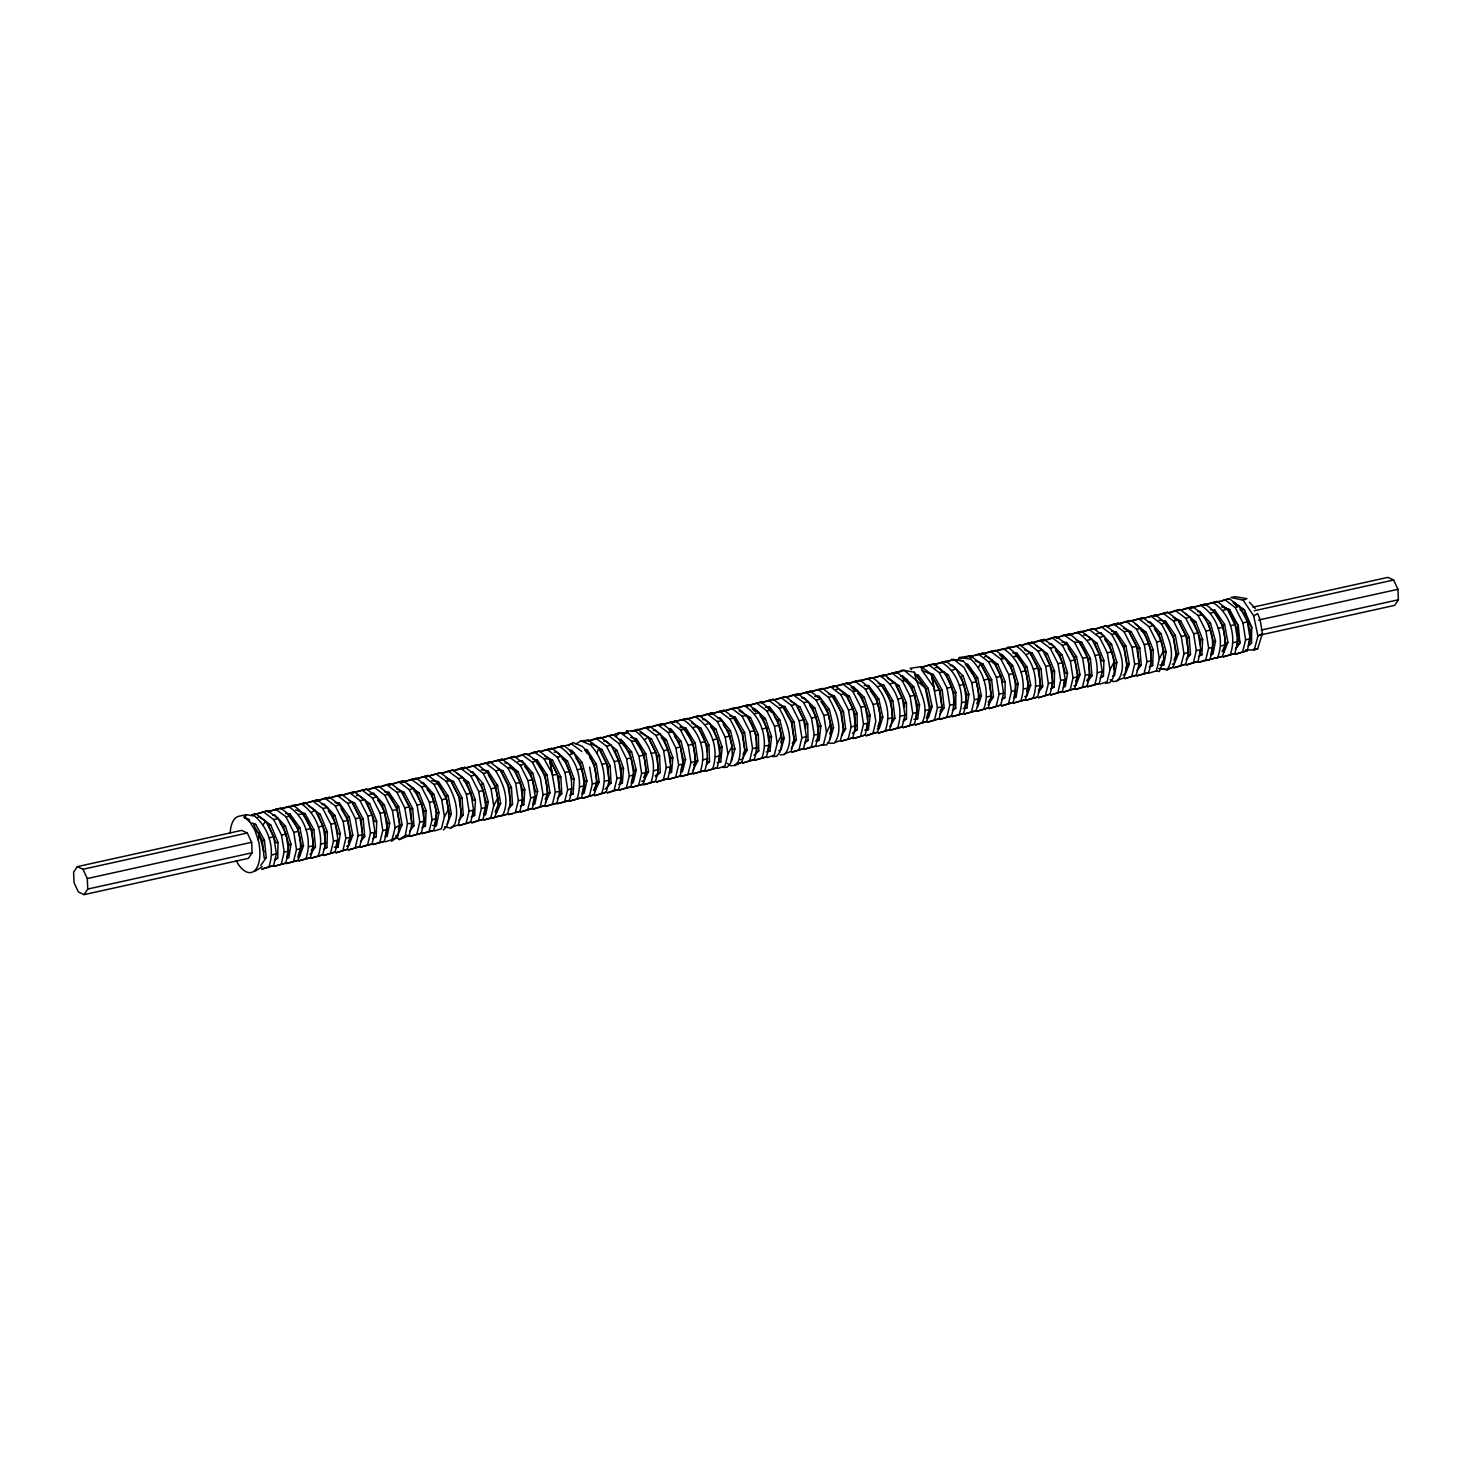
<?xml version="1.0" encoding="UTF-8"?>
<svg xmlns="http://www.w3.org/2000/svg" width="1472" height="1472" viewBox="0 0 1472 1472"><rect width="100%" height="100%" fill="white"/><g stroke="black" fill="none" stroke-linecap="round" stroke-linejoin="round"><path stroke-width="1.5" d="M948.391 674.93L946.33 675.39L953.764 692.723L953.69 708.731L955.733 708.271L955.825 692.263L948.391 674.93L937.075 667.294L935.014 667.754M1239.81 609.15L1244.502 613.769L1251.715 627.311L1248.293 645.969L1251.494 643.154L1251.715 627.311L1244.429 609.96L1233.168 602.03L1236.664 606.059M1001.659 699.715L1004.971 697.581L1005.192 681.702L997.85 664.295L986.553 656.42L984.492 656.88M274.399 860.255L277.73 858.176L278.006 842.352L270.719 824.909L259.422 816.942L257.379 817.383M1047.328 653.642L1045.267 654.102L1052.498 671.563L1052.167 687.332L1054.21 686.89L1054.559 671.122L1047.328 653.642L1036.049 645.564M320.197 814.255L318.136 814.715L325.312 832.232L324.907 847.927L326.968 847.486L327.354 831.772L320.197 814.255L308.918 806.067M1100.062 678.077L1103.448 676.182L1103.908 660.542L1096.787 642.988L1085.526 634.69L1083.484 635.15M374.293 832.784L374.146 837.237L376.188 836.777L376.722 821.192L369.656 803.62L358.414 795.211L356.353 795.653M1141.002 630.366L1144.204 632.813L1151.214 650.422L1150.626 665.933L1152.686 665.473L1153.275 649.962L1146.265 632.353L1135.022 623.834M413.853 790.961L417.073 793.426L424.028 811.072L423.366 826.528L425.426 826.068L426.089 810.612L419.115 792.966L407.891 784.337M1200.066 650.826L1199.864 655.224L1201.906 654.782L1202.624 639.382L1195.724 621.718L1184.518 612.978M1200.361 644.239L1200.582 639.842L1193.682 622.159L1190.462 619.675M472.825 811.44L472.604 815.819L474.646 815.359L475.438 800.032L468.593 782.331L457.387 773.499M509.606 766.986L515.991 772.156L522.744 789.912L521.824 805.092L523.885 804.65L524.786 789.47L518.052 771.696L506.883 762.643L504.822 763.103M571.357 790.078L571.062 794.383L573.105 793.923L574.135 778.89L567.511 761.061L556.361 751.787L554.318 752.247M616.989 750.444L614.928 750.886L621.442 768.752L620.282 783.656L622.343 783.214L623.502 768.31L616.989 750.444L605.857 740.95L603.796 741.41M670.054 766.618L669.502 772.947L671.563 772.487L672.833 757.73L666.448 739.809L655.353 730.112L653.292 730.572M670.422 762.386L670.79 758.172L664.387 740.269L661.222 737.49M710.682 726.8L713.846 729.634L720.139 747.592L718.722 762.22L720.783 761.76L722.182 747.132L715.907 729.174L704.849 719.274L702.788 719.734M768.605 745.274L767.942 751.493L770.003 751.033L771.53 736.552L765.366 718.557L754.326 708.455L752.284 708.897L755.43 711.786M769.046 741.152L769.47 737.012L763.306 719.017L760.159 716.128M809.618 705.438L812.765 708.382L818.818 726.432L817.162 740.747L819.223 740.287L820.879 725.972L814.807 707.94L803.822 697.618L801.78 698.078M236.256 860.752A28.796 13.874 77.6 0 0 254.693 870.596A28.796 13.874 77.6 0 0 258.299 840.199L259.09 833.483L254.693 829.803L249.614 821.634L243.855 816.923L249.32 819.591L249.614 821.634M867.137 723.948L866.382 730.02L868.425 729.56L870.21 715.392L864.266 697.323L853.318 686.798L851.276 687.258L854.404 690.258M867.652 719.9L868.149 715.852L862.224 697.765L857.532 693.257M902.318 677.966L911.665 687.148L917.498 705.254L915.602 719.274L917.645 718.814L919.54 704.812L913.726 686.706L902.814 675.979L900.754 676.439M963.185 676.09L961.124 676.531L966.828 694.674L964.804 708.529L966.865 708.069L968.889 694.214L963.185 676.09L952.31 665.178L950.25 665.62M1007.474 662.75L1010.583 665.914L1016.158 684.075L1014.024 697.783L1016.066 697.323L1018.219 683.634L1012.626 665.473L1001.806 654.359L999.746 654.819L1002.837 657.984M280.342 823.363L283.434 826.565L288.954 844.726L286.746 858.342L288.806 857.882L291.014 844.284L285.476 826.105L274.675 814.899L272.633 815.359M1063.612 684.774L1064.366 680.266M1049.242 644.018L1051.302 643.558L1062.085 654.856L1067.55 673.035L1065.286 686.578L1063.226 687.019M337.125 840.862L335.966 847.596L338.026 847.136L340.345 833.686L334.935 815.488L324.171 804.098L322.11 804.558M391.552 841.285L397.569 837.034L399.63 825.185L396.962 809.6L389.142 794.126L378.764 786.379L366.859 789.654M395.674 836.961L399.372 839.555L405.389 835.305L407.45 823.474L404.763 807.87L396.943 792.396L386.584 784.65L379.077 787.005M1113.623 669.594L1114.819 662.897L1109.465 644.699L1104.865 639.768M1098.738 633.218L1100.798 632.758L1111.526 644.239L1116.88 662.455L1114.488 675.814L1112.446 676.274M377.734 800.382L382.334 805.331L387.614 823.547L385.167 836.832L387.228 836.372L389.675 823.087L384.376 804.89L373.667 793.298L371.606 793.758M1162.475 661.112L1161.647 665.51L1163.708 665.05L1166.192 651.857L1160.966 633.641L1150.276 621.957L1148.234 622.417M427.193 789.691L431.774 794.733L436.945 812.949L434.387 826.068L436.43 825.608L438.987 812.507L433.817 794.273L423.163 782.497L421.102 782.957M1210.426 623.042L1208.365 623.484L1213.462 641.718L1210.849 654.746L1212.91 654.286L1215.522 641.258L1210.426 623.042L1199.772 611.174L1197.73 611.616M483.276 783.674L481.215 784.134L486.257 802.369L483.589 815.304L485.631 814.844L488.318 801.909L483.276 783.674L472.659 771.714L470.598 772.174M534.189 798.155L532.79 804.54L534.833 804.08L537.63 791.31L532.717 773.076L522.155 760.932L517.905 761.613M576.159 758.301L580.097 762.919L584.899 781.172L581.992 793.758L584.053 793.298L586.96 780.712L582.158 762.478L571.651 750.15L569.59 750.591L572.222 753.682M1050.106 694.14L1038.57 697.691L1050.106 694.14L1052.903 682.162L1050.217 665.418L1042.452 649.998L1032.074 642.215L1020.17 645.435M1057.908 692.429L1060.705 680.432L1058.037 663.688L1050.254 648.287L1039.876 640.486L1030.492 643.374L1044.292 639.474L1054.651 647.11L1062.545 662.694L1065.231 679.567L1062.361 691.509L1050.769 694.913L1062.361 691.509M273.571 865.554L261.979 869.05L273.571 865.554L276.386 853.576L273.7 836.795L265.898 821.358L255.521 813.593L251.767 814.752M281.373 863.825L284.188 851.865L281.502 835.084L273.718 819.628L263.341 811.863L253.957 814.789L267.757 810.851L278.098 818.45L286.028 834.072L288.696 851.386L285.66 863.162L274.234 866.29L285.66 863.162M1000.794 705.033L989.258 708.566L1000.794 705.033L1003.591 693.11L1000.923 676.292L993.122 660.854L982.891 653.126L969.054 656.806L973.25 656.144M1008.596 703.322L1011.411 691.38L1008.725 674.581L1000.942 659.143L990.711 651.397L981.051 654.414L995.403 650.458C1012.515 660.523 1019.526 684.112 1013.012 702.475L1001.659 705.879L1013.012 702.475M1185.678 664.24L1174.104 667.754L1185.678 664.24L1188.493 652.262L1185.806 635.499L1178.023 620.062L1167.646 612.278L1153.846 616.087L1167.646 612.278M1175.447 610.567L1179.882 609.537L1190.204 617.173L1198.134 632.776L1200.802 649.649L1197.95 661.609L1186.34 664.994L1193.479 662.51L1196.294 650.532L1193.608 633.77L1185.825 618.332L1175.447 610.567L1167.94 612.886M399.372 839.555L409.142 835.636L411.958 823.676L409.29 806.877L401.47 791.402L391.092 783.656L386.584 784.65M416.944 833.906L419.778 821.946L417.091 805.147L409.271 789.673L398.894 781.926L389.51 784.889L403.328 780.914L413.65 788.514L421.618 804.154L424.286 821.431L421.25 833.244L409.823 836.372L421.25 833.244M532.386 808.441L520.757 811.9L532.386 808.441L535.219 796.481L532.533 779.663L524.713 764.189L514.335 756.442L500.554 760.288L504.951 759.423M522.155 754.731L526.203 753.627L536.25 760.49C545.615 773.297 550.454 790.427 544.714 805.718L533.085 809.177L540.206 806.711L543.021 794.77L540.353 777.952L532.514 762.459L522.155 754.731L514.63 757.105M534.005 751.898L544.051 758.761L549.498 758.926L557.189 774.235L559.857 791.476L556.821 803.307L545.413 806.454L552.515 804.006L555.349 792.046L549.498 758.926L539.267 751.088L526.626 754.639M727.297 763.287L730.48 765.716L734.951 765.532L741.925 762.202L744.758 750.242L742.072 733.424L734.27 717.968L724.058 710.258L709.854 714.288L724.058 710.258M749.726 760.472L752.56 748.53L749.892 731.694L742.09 716.257L731.86 708.529L722.182 711.565L736.607 707.59C753.682 717.692 760.674 741.262 754.161 759.607L742.79 762.993L754.161 759.607M865.186 734.97L853.668 738.484L865.186 734.97L868.02 723.046L865.334 706.229L857.532 690.773L847.32 683.045L833.428 686.762L847.32 683.045M855.122 681.315L859.85 680.377C876.723 690.515 884.378 713.828 877.514 732.265L866.07 735.798L873.006 733.258L875.822 721.317L873.154 704.499L865.352 689.062L855.122 681.315L847.394 683.744M885.316 730.554C892.179 712.098 884.543 688.804 867.652 678.666L858.121 681.278L872.16 677.654C889.254 687.737 896.264 711.326 889.75 729.689L878.379 733.074L889.75 729.689M335.138 852.012L323.619 855.453L335.138 852.012L338.008 840.034L335.322 823.198L327.391 807.576L317.106 799.977L303.306 803.859L317.106 799.977M342.958 850.301L345.81 838.304L343.142 821.468L335.193 805.846L324.926 798.247L315.56 801.21L329.636 797.309L339.885 805.055L347.65 820.474L350.336 837.366L347.502 849.252L336.021 852.766L347.502 849.252M355.304 847.541L358.138 835.636L355.47 818.745L347.686 803.344L337.438 795.579L327.814 798.56L341.946 794.586L352.213 802.35L359.978 817.751L362.664 834.771L359.738 846.658L348.294 850.006L359.738 846.658M470.746 822.075L459.209 825.534L470.746 822.075L473.598 810.097L470.911 793.279L462.981 777.658L452.714 770.058L440.772 773.334M460.515 768.329L465.207 767.372L475.474 775.155L483.239 790.556L485.907 807.576L483 819.462L471.61 822.848L478.547 820.346L481.399 808.367L478.713 791.55L470.801 775.928L460.515 768.329L453.026 770.684M606.335 792.138L594.798 795.616L606.335 792.138L609.169 780.178L606.501 763.342L598.681 747.886L588.469 740.177L580.87 740.858L576.049 743.967M596.289 738.447L600.778 737.454L611.064 745.237L618.829 760.638L621.497 777.658L618.571 789.526L607.2 792.911L614.137 790.409L616.989 778.449L614.302 761.631L606.501 746.157L596.289 738.447L588.524 740.894M667.957 778.541L656.512 782.037L667.957 778.541L670.809 766.581L668.122 749.745L660.266 734.234L649.906 726.524L636.125 730.388L649.906 726.524M675.777 776.811L678.61 764.851L675.924 748.015L668.086 732.504L657.708 724.794L648.324 727.794L662.529 723.874L672.759 731.713L680.45 747.022L683.118 764.244L680.082 776.094L668.656 779.24L680.082 776.094M803.546 748.622L792.065 752.1L803.546 748.622L806.38 736.681L803.712 719.826L795.837 704.278L785.478 696.606L773.573 699.899M793.279 694.876L798.137 693.956L808.349 701.794L816.04 717.103L818.708 734.307L815.672 746.157L804.246 749.322L811.348 746.893L814.2 734.951L811.514 718.097L803.638 702.567L793.279 694.876L785.772 697.286M655.592 781.319L643.945 784.668L655.592 781.319L658.481 769.341L655.794 752.468L648.066 737.104L637.707 729.284L632.077 730.977M663.412 779.59L666.282 767.63L663.614 750.738L655.886 735.393L645.509 727.554M939.118 718.704L927.636 722.182L939.118 718.704L941.97 706.762L939.283 689.908L931.408 674.342L921.049 666.669L910.23 668.325L911.646 669.705M928.85 664.939L933.726 664.038C950.912 674.102 957.978 697.857 951.262 716.238L939.835 719.403L946.919 716.993L949.771 705.051L947.103 688.178L939.21 672.612L928.85 664.939L921.343 667.368M988.374 707.885L976.838 711.252L988.374 707.885L991.263 695.87L988.595 679.015L980.72 663.486L970.545 655.831L959.284 657.579L957.131 660.946M996.194 706.155L999.083 694.14L996.397 677.304L988.522 661.756L978.346 654.12M1052.112 637.744L1056.215 636.658L1066.777 644.147L1074.873 659.971L1077.559 676.862L1074.689 688.804L1063.097 692.208L1070.181 689.798L1073.033 677.856L1070.365 660.965L1062.453 645.398L1052.112 637.744L1042.71 640.78L1046.776 640.302M1064.035 634.929L1069.334 634.119C1086.502 644.202 1093.567 667.938 1086.851 686.302L1075.425 689.485L1082.49 687.074L1085.361 675.133L1082.674 658.26L1074.578 642.418L1064.035 634.929L1056.473 637.854M1113.734 624.146L1118.481 623.19L1128.711 630.954L1136.494 646.374L1139.181 663.375L1136.255 675.28L1124.866 678.647L1131.784 676.218L1134.654 664.203L1131.986 647.367L1124.019 631.709L1113.734 624.146L1106.245 626.538M1187.683 607.807L1192.596 606.924C1209.855 617.099 1217.215 641.406 1209.616 659.732L1198.686 662.271L1205.752 659.879L1208.622 647.938L1205.936 631.046L1198.024 615.443L1187.683 607.807L1180.158 610.273M1247.244 650.716L1235.707 654.138L1247.244 650.716L1250.114 638.719L1247.428 621.883L1239.479 606.243L1229.212 598.662L1215.559 602.398L1219.846 601.625M717.195 767.758L705.64 771.089L717.195 767.758L720.102 755.725L717.434 738.87L709.504 723.267L699.292 715.668L687.314 718.998M697.82 716.717L711.73 712.963L721.942 720.691L729.762 736.147L732.044 746.488L727.922 754.014L724.997 766.029L718.078 768.402M798.983 749.69L801.872 737.711L799.186 720.82L791.439 705.456L781.08 697.618M852.785 737.822L841.248 741.17L852.785 737.822L855.692 725.788L853.006 708.934L845.112 693.367L834.918 685.75L821.1 689.485L825.626 688.473M860.605 736.092L863.494 724.077L860.826 707.222L852.932 691.656L842.72 684.02M914.425 724.206L903.017 727.628L914.425 724.206L917.314 712.246L914.646 695.336L906.881 679.954L896.503 672.134L882.703 675.906L896.503 672.134M922.226 722.494C930.874 704.83 917.13 688.694 914.333 672.244L902.41 670.054L894.921 673.293L904.323 670.422L925.244 687.902L929.642 709.522L926.753 721.482L915.326 724.905L926.753 721.482M934.554 719.771L937.443 707.811L931.408 674.342L922.153 670.514L921.049 666.669M466.146 823.198L469.071 811.164L466.403 794.273L458.436 778.614L448.169 771.052M581.606 797.695L570.05 801.007L581.606 797.695L584.531 785.662L581.845 768.789L573.914 753.167L563.666 745.568L549.792 749.487L563.666 745.568M568.247 745.697L573.05 742.569L582.526 746.506C594.394 759.092 599.969 778.467 593.934 794.972L582.47 798.321L589.407 795.966L592.333 783.95L589.646 767.059M601.735 793.242C607.77 776.738 602.214 757.362 590.346 744.777L580.87 740.858M634.211 770.574L631.194 782.975L633.236 782.534L636.272 770.114L631.598 751.861L621.129 739.367L619.086 739.809L629.538 752.321L634.211 770.574L636.272 770.114M322.736 854.846L311.181 858.121L322.736 854.846L325.68 842.83L323.012 825.921L315.026 810.244L304.741 802.682L295.486 805.589M330.556 853.134L333.482 841.101L330.814 824.191L322.828 808.514L312.542 800.952M349.766 792.856L354.402 791.899L364.651 799.774L372.306 815.028L374.974 832.306L371.974 844.082L360.419 847.21L367.54 844.946L370.466 833.042L367.798 816.04L360.014 800.621L349.766 792.856L340.142 795.837M497.812 797.842L498.143 807.079L494.684 817.549L483.662 820.014L490.802 817.733L493.727 805.846L497.812 797.842L495.567 787.833L487.894 772.561L477.646 764.686L463.422 768.623L477.646 764.686M608.598 735.724L613.217 734.749L623.484 742.642L631.138 757.914L633.825 775.229L630.789 786.968L619.234 790.078L626.391 787.814L629.298 775.928L626.63 758.908L618.866 743.507L608.598 735.724L600.926 738.098M761.962 757.878C768.494 739.533 761.484 715.962 744.409 705.861L734.859 708.474L748.77 704.83L759.055 712.706L766.728 727.978L769.396 745.145L766.47 756.902L754.805 760.141L766.47 756.902M879.98 675.942L884.341 674.894L894.645 682.769L902.318 698.059L904.986 715.263L902.042 727.002L890.376 730.222L897.552 727.959C904.066 709.596 897.074 686.026 879.98 675.942L870.449 678.555M1099.253 683.486L1087.661 686.725L1099.253 683.486L1102.197 671.471L1099.529 654.543L1091.838 639.234L1081.57 631.378L1067.476 635.223L1081.57 631.378M1093.586 628.581L1079.951 632.334L1093.586 628.581L1103.89 636.162L1111.857 651.82L1114.102 661.811L1110.017 669.76L1107.054 681.775L1100.118 684.057M1144.057 673.569L1146.982 661.646L1144.314 644.644L1136.531 629.225L1126.282 621.478L1116.641 624.478L1130.956 620.522C1148.086 630.568 1155.115 654.194 1148.583 672.557L1136.954 675.832L1148.583 672.557M1234.842 653.55L1223.269 656.806L1234.842 653.55L1237.786 641.534L1235.1 624.606L1227.427 609.316L1217.178 601.459L1203.047 605.305L1217.178 601.459M1242.644 651.838L1245.588 639.805L1242.92 622.895L1235.229 607.586L1224.98 599.73M848.203 738.926L851.166 726.929L848.498 709.946L840.788 694.618L830.521 686.78M963.645 713.423L952.071 716.643L963.645 713.423L966.626 701.426L963.939 684.462L956.248 669.134L945.981 661.296L933.818 664.59M971.465 711.712L974.427 699.697L971.759 682.732L964.05 667.423L953.782 659.566L944.362 662.271L953.782 659.566L962.982 660.854C976.194 673.109 982.266 693.588 975.973 710.7L964.51 713.975L975.973 710.7M983.793 708.989C990.067 691.858 983.995 671.398 970.784 659.143L970.545 655.831L964.97 657.45M1020.814 700.764C1027.327 682.401 1020.317 658.794 1003.205 648.729L993.692 651.36L1008.89 648.122C1024.972 658.941 1031.78 681.665 1025.322 699.752L1013.619 703.009L1025.322 699.752M1012.35 647.165L1019.894 644.975L1030.216 652.85L1037.889 668.141L1040.575 685.363L1037.594 697.121L1025.947 700.286L1033.142 698.041C1039.6 679.935 1032.792 657.211 1016.71 646.392L1007.382 647.459L1010.473 647.717M1149.19 673.09L1156.403 670.827L1159.31 658.996L1163.395 650.863L1161.15 640.927L1153.459 625.637L1143.137 617.762L1129.263 621.442L1143.137 617.762M704.794 770.574L693.202 773.757L704.794 770.574C711.436 752.21 704.407 728.603 687.314 718.483L673.477 721.85L687.314 718.483M712.595 768.862C719.238 750.499 712.209 726.874 695.115 716.754M760.95 702.07L747.132 705.824L760.95 702.07L771.31 709.89L779.056 725.273L781.338 735.503L777.216 743.415L774.29 755.173L767.464 757.565M433.614 830.447L422.004 833.594L433.614 830.447C440.275 812.084 433.228 788.422 416.116 778.32L401.727 782.294L416.116 778.32M428.039 775.486L414.202 779.406L428.039 775.486L438.306 783.067L446.255 798.707L448.555 809.14L444.415 816.776L441.416 828.736L434.442 830.926M569.204 800.51L557.594 803.675L569.204 800.51C575.846 782.147 568.818 758.503 551.706 748.402L539.396 751.622M577.006 798.799C583.666 780.436 576.619 756.792 559.526 746.672M909.843 725.291L912.787 713.534L910.119 696.33L902.446 681.058L892.142 673.182M298.025 860.384L286.396 863.512L298.025 860.384C304.704 842.021 297.657 818.322 280.508 808.238L268.033 811.587M305.826 858.673C312.506 840.291 305.458 816.61 288.328 806.509L280.563 808.772L294.032 805.92C310.114 816.776 316.958 839.574 310.353 857.661L298.853 860.844L310.353 857.661M318.154 855.95C324.778 837.844 317.915 815.065 301.852 804.19L292.376 805.331M1045.414 695.391L1048.377 683.652L1045.709 666.411L1038.018 651.121L1027.695 643.246M1222.441 656.365L1210.37 659.272L1222.441 656.365C1229.138 638.002 1222.073 614.284 1204.924 604.201L1190.719 608.028L1204.924 604.201M1230.261 654.635C1236.94 636.272 1229.893 612.573 1212.744 602.471M959.082 714.509C965.798 696.146 958.714 672.391 941.546 662.326M1094.671 684.572C1101.369 666.209 1094.303 642.473 1077.136 632.408M1173.166 667.221L1166.302 669.466L1158.703 668.49L1167.13 669.815L1173.166 667.221L1176.146 655.482L1173.478 638.204L1165.787 622.914L1155.465 615.038L1141.518 618.792L1146.044 617.798M1180.967 665.491L1183.966 653.752L1181.28 636.493L1173.607 621.184L1163.266 613.309M268.842 866.824C275.338 849.307 268.898 827.963 254.638 816.114L246.063 814.66L238.262 816.39A28.796 13.874 77.6 0 0 230.166 833.299M379.776 842.352L382.794 830.576L380.107 813.317L372.453 798.045L362.222 790.17L352.728 792.838L366.583 789.139L376.924 796.996L384.634 812.323L387.302 829.638L384.284 841.377L372.802 844.523L384.284 841.377M507.546 814.163L495.402 816.997L507.546 814.163L510.563 802.406L507.895 785.11L500.222 769.838L489.974 761.962L475.99 765.642L489.974 761.962M497.775 760.233L508.042 768.126L515.697 783.38L518.365 800.676L515.347 812.434L519.837 811.477L522.891 799.738L520.223 782.386L512.495 767.059L502.136 759.202L488.318 762.919L502.136 759.202M564.641 801.578L567.677 789.765L565.009 772.506L557.299 757.197L547.069 749.358M680.91 770.169L683.523 759.975L678.978 741.722L675.078 736.975M671.177 732.21L668.582 729.045L670.625 728.585L681.039 741.281L685.584 759.515L682.438 771.751L680.395 772.193M687.902 774.364L690.938 762.533L688.252 745.31L680.561 730.002L670.349 722.163L660.726 724.997L675.225 721.262C692.116 731.566 699.145 755.081 692.41 773.37L680.874 776.48L692.41 773.37M700.23 771.659C706.946 753.351 699.918 729.836 683.026 719.55M799.406 694.306L796.315 695.078L810.373 691.214L820.658 699.053L828.368 714.38L830.576 724.132L826.51 732.578L823.492 744.446L816.463 746.562M293.462 861.451L296.498 849.675L293.83 832.361L285.899 816.739L275.577 809.122M385.204 841.837L392.086 839.647L395.103 827.908L392.435 810.594L384.744 795.266L374.385 787.41M429.051 831.514L432.087 819.72L429.419 802.424L421.47 786.784L411.148 779.203M613.382 734.951L618.866 732.651L627.863 732.927C643.043 744.335 649.722 766.434 643.117 784.263L631.617 787.391L638.59 785.257L641.626 773.499L638.958 756.185L631.286 740.913L621.018 733.038L613.456 735.19M650.918 782.534C657.524 764.722 650.845 742.606 635.683 731.198L626.686 730.922L624.459 734.362M527.638 809.766L530.693 798.008L528.025 780.675L520.315 765.33L509.956 757.473M1245.496 649.888L1254.273 649.98L1257.916 636.143L1253.702 615.903L1243.104 600.171L1230.942 597.485L1235.082 596.675L1246.968 598.662L1243.104 600.171M1235.505 649.023L1239.902 643.025L1237.014 629.041L1229.12 611.91L1229.709 609.739L1222.146 606.556M731.639 760.95L734.896 748.917L730.462 730.682L720.121 717.821L718.078 718.262M781.025 742.716L782.147 738.76L777.842 720.526L775.284 717.269M765.274 707.259L769.617 707.057L779.902 720.084L784.208 738.318L780.841 750.168L778.78 750.628M1217.418 658.002C1225.035 639.676 1217.657 615.388 1200.416 605.194M829.711 733.994L831.459 728.162L827.282 709.946L820.898 701.684M830.042 739.386L833.52 727.702L829.343 709.486L819.113 696.293L814.752 696.385M1254.273 649.98L1257.677 648.839L1262.387 633.494L1260.124 619.62L1257.658 613.548L1253.702 615.903M877.772 727.113L880.771 717.545L876.705 699.347L870.357 690.994M864.23 685.529L868.609 685.529L878.766 698.887L882.814 717.103L879.226 728.585L877.183 729.026M597.025 753.094L598.681 747.886M930.065 706.946L926.366 718.226L928.427 717.784L932.126 706.486L928.188 688.307L918.105 674.765L916.044 675.225L926.146 688.767L930.065 706.946L932.126 706.486M244.904 818.193L246.063 814.66M502.486 815.819C510.085 800.97 503.7 784.061 495.714 770.85L485.447 762.956M976.838 703.726L979.358 696.33L975.568 678.169L965.54 664.479L967.601 664.019L977.629 677.709L981.419 695.87L977.61 706.965M1026.702 691.159L1028.67 685.713L1024.99 667.589L1015.036 653.715L1017.078 653.274L1027.051 667.129L1030.713 685.271L1026.812 696.164L1024.751 696.624M298.135 855.361L301.447 846.345L297.841 828.221L287.905 814.292L289.966 813.832L299.883 827.779L303.49 845.903L299.534 856.704L297.473 857.146M1075.554 681.518L1077.964 675.096L1074.413 656.99L1068.23 648.232M1062.14 642.123L1066.574 642.528L1076.474 656.549L1080.025 674.654L1075.995 685.345L1073.934 685.805M348.294 842.094L350.741 835.728L347.263 817.641L341.099 808.827M335.009 802.645L339.443 803.086L349.306 817.181L352.802 835.286L348.717 845.885L346.656 846.345M1167.13 669.815C1176.183 655.022 1169.449 637.376 1161.279 623.907L1150.938 616.032M1125.602 668.693L1127.258 664.479L1123.835 646.41L1114.01 632.242L1116.07 631.782L1125.896 645.95L1129.318 664.038L1125.178 674.526L1123.136 674.986M1223.766 652.777L1227.906 642.381L1224.575 624.386L1214.842 610.144L1210.407 609.555M398.36 829.27L400.034 825.111L396.686 807.061L386.897 792.801L388.939 792.359L398.728 806.601L402.095 824.67L397.9 835.066L395.858 835.526M1174.012 660.045L1176.551 653.862L1173.258 635.83L1163.506 621.497L1165.566 621.037L1175.318 635.37L1178.612 653.402L1174.362 663.706L1172.319 664.166M447.083 824.246L451.37 814.034L448.15 796.021L438.435 781.614L431.738 780.657M495.107 811.863L497.738 805.865M496.285 813.409L500.664 803.418L497.573 785.441L487.931 770.886L481.215 769.782M545.21 799.112L547.897 793.242L544.934 775.302L535.366 760.619L537.409 760.159L546.995 774.861L549.958 792.801L545.468 802.571M593.51 790.28L597.19 782.626L594.338 764.722L589.591 757.307M594.651 791.752L599.233 782.166L596.399 764.281L586.905 749.432L584.844 749.892L587.218 753.59M1222.036 651.599L1225.79 643.982L1227.906 642.381M643.65 777.602L646.466 771.99L643.761 754.142L634.34 739.165L636.401 738.705L645.822 753.701L648.526 771.53L643.834 780.896L641.774 781.356M693.827 765.017L695.741 761.355L693.165 743.562L684.995 730.333M692.999 770.058L697.802 760.895L695.226 743.121L685.878 727.996L680.248 726.579M743.066 754.308L745.034 750.72L742.569 732.982L733.314 717.729L735.374 717.287L744.63 732.541L747.077 750.26L742.182 759.221L740.14 759.662M978.42 667.644L980.72 663.486M792.304 743.581L794.31 740.085L791.991 722.421L782.81 707.02L784.87 706.56L794.034 721.961L796.352 739.625L791.366 748.365M1235.394 648.858L1239.902 643.025L1238.338 625.821L1229.709 609.739L1221.686 606.722M841.561 735.798L845.627 728.99L843.438 711.381L834.348 695.851L828.681 694.085M889.732 726.634L894.902 718.354L892.842 700.801L883.844 685.161L878.177 683.266M616.658 736.092L618.866 732.651M940.019 711.381L942.117 708.161L940.185 690.681L931.261 674.912L933.322 674.452L942.246 690.221L944.178 707.701L939.964 714.159M252.098 852.785L248.4 858.342L84.07 894.626L78.384 891.995L74.042 882.703L73.6 872.215L77.298 866.64L241.647 830.374L247.314 833.005L251.657 842.278L252.098 852.785L87.768 889.051L84.07 894.626M1252.985 607.163L1387.93 577.374L1393.616 580.005L1397.958 589.297L1398.4 599.785L1394.702 605.36L1259.756 635.131M988.172 702.218L991.392 697.507L989.589 680.101L980.757 664.203L982.818 663.762L991.65 679.659L993.434 697.047L988.08 704.904M260.802 865.407L266.211 857.679L264.463 840.31L255.686 824.357L251.896 822.885M1038.478 689.908L1040.649 686.854L1038.993 669.539L1030.234 653.513L1032.295 653.071L1041.035 669.079L1042.71 686.412L1038.349 692.502M311.218 850.485L313.407 847.467L315.468 847.026L313.867 829.73L305.164 813.666L295.688 809.802M309.966 854.533L315.468 847.026M1086.594 680.653L1089.924 676.2L1091.966 675.758L1090.439 658.499L1081.773 642.381L1076.087 639.989M1087.532 681.683L1091.966 675.758M360.548 841.837L364.725 836.372L363.253 819.15L354.642 802.976L348.956 800.529M1137.01 670.478L1141.242 665.086L1139.825 647.938L1131.269 631.69L1123.67 628.36M409.731 831.018L414 825.7L412.657 808.588L404.138 792.286L396.538 788.882M1186.211 659.658L1190.498 654.433L1189.21 637.358L1180.746 621L1173.147 617.522M734.951 765.532L738.374 761.429C743.25 746.838 737.343 731.474 729.762 718.962L719.532 711.252M458.933 820.18L463.257 815.046L462.042 798.008L453.615 781.595L446.016 778.044M263.046 824.67L265.898 821.358M508.116 809.342L512.514 804.393L511.428 787.428L503.093 770.923L497.407 768.126M443.403 829.95L446.918 826.068L448.758 818.8L448.555 809.14M557.318 798.505L561.77 793.721L560.814 776.866L552.57 760.251L544.99 756.369M604.992 789.194L611.027 783.049L610.199 766.286L602.048 749.579L590.677 743.526M1225.79 643.982L1222.956 625.986L1224.575 624.386M655.169 775.781L660.266 772.377L659.585 755.706L651.526 738.907L640.154 732.633M655.702 776.811L660.266 772.377M706.431 764.538L709.522 761.705L708.952 745.145L701.003 728.235L691.527 722.807M754.069 755.118L758.761 751.014L758.338 734.565L750.481 717.563L739.128 710.829M804.853 742.955L808.018 740.342L807.705 723.985L799.958 706.91L790.501 701.095M852.454 733.387L857.256 729.652L857.072 713.423L849.436 696.256L839.978 690.258M903.256 721.335L906.494 718.962L906.458 702.843L898.914 685.584L887.579 678.169M644.644 739.606L648.066 737.104M952.458 710.534L955.733 708.271M255.282 871.111L262.163 866.585M1214.842 610.144L1213.388 611.082L1222.956 625.986M395.103 827.908L399.63 825.185M1050.861 688.896L1054.21 686.89M1257.916 636.143L1262.387 633.494M311.365 812.378L315.026 810.244M323.601 849.436L326.968 847.486M372.784 838.598L376.188 836.777M532.514 762.459L536.25 760.49M301.852 804.19L304.741 802.682M1149.264 667.258L1152.686 665.473M421.986 827.779L425.426 826.068M392.086 839.647L397.569 837.034M1198.466 656.42L1201.906 654.782M471.187 816.942L474.646 815.359M1016.71 646.392L1019.894 644.975M1026.242 654.562L1030.216 652.85M520.389 806.122L523.885 804.65M1048.653 639.566L1056.215 636.658M1220.914 646.171L1225.458 644.442M569.572 795.285L573.105 793.923M516.966 757.05L526.203 753.627M734.988 764.722L741.925 762.202M1117.046 680.377L1123.982 677.93L1126.853 665.933L1124.185 649.097L1116.218 633.438L1105.914 625.858L1093.935 629.262M784.263 753.83L791.163 751.401L794.052 739.441L791.384 722.55L783.638 707.167L773.278 699.347L761.245 702.622M618.774 784.429L622.343 783.214M530.693 798.008L535.219 796.481M451.407 827.246L458.326 824.909L461.27 812.875L458.583 796.002L450.634 780.344L440.367 772.763L426.586 776.627L440.367 772.763M423.918 776.59L434.111 784.466L438.306 783.067M569.701 754.566L573.914 753.167M271.86 855.085L276.386 853.576M705.29 724.666L709.504 723.267M1183.966 653.752L1188.493 652.262M1048.377 683.652L1052.903 682.162M1170.461 612.61L1179.882 609.537M835.176 742.33L840.383 740.637L843.364 728.64L840.678 711.657L832.968 696.33L822.701 688.491L808.772 692.208L822.701 688.491M776.094 699.605L785.478 696.606M1056.27 638.038L1059.656 636.953M1096.585 628.857L1105.914 625.858M1089.372 629.648L1099.639 637.505L1103.89 636.162M506.828 758.816L514.335 756.442M653.954 770.776L658.481 769.341M1221.723 601.036L1229.212 598.662M443.348 773.002L452.714 770.058M584.605 741.391L588.469 740.177M702.052 716.018L711.73 712.963M1235.229 607.586L1239.479 606.243M369.38 789.323L378.764 786.379M381.708 786.6L391.092 783.656M975.182 655.537L982.891 653.126M1108.839 626.207L1118.481 623.19M455.602 770.334L465.207 767.372M600.778 737.454L588.138 741.134M519.837 811.477L508.392 814.586L512.955 813.611M1022.69 645.104L1032.074 642.215M562.194 746.672L571.467 743.857L581.716 751.438M773.278 699.347L760.858 702.862M699.292 715.668L686.909 719.182M529.662 753.903L539.267 751.088M788.495 696.79L798.137 693.956M827.485 687.939L834.918 685.75M933.726 664.038L920.994 667.607M1147.921 617.246L1155.465 615.038M280.508 808.238L267.702 811.808M1061.588 636.382L1069.334 634.119M1182.918 609.739L1192.596 606.924M541.972 751.198L551.706 748.402M874.902 677.635L884.341 674.894M1062.453 645.398L1066.777 644.147M800.952 693.938L810.373 691.214M613.217 734.749L600.594 738.282M945.981 661.296L933.45 664.774M840.788 694.618L845.112 693.367M912.787 713.534L917.314 712.246M354.402 791.899L341.743 795.414M847.081 683.91L859.85 680.377M296.498 849.675L301.024 848.442M432.087 819.72L436.614 818.506M717.158 762.735L720.783 761.76M273.718 819.628L278.098 818.45M409.271 789.673L413.65 788.514M567.677 789.765L572.203 788.55M703.248 759.81L707.774 758.595M1050.254 648.287L1054.651 647.11M1185.825 618.332L1190.204 617.173M962.099 702.622L966.626 701.426M791.439 705.456L795.837 704.278M1097.689 672.667L1102.197 671.471M655.886 735.393L660.266 734.234M1233.26 642.712L1237.786 641.534M520.315 765.33L524.713 764.189M321.154 844.008L325.68 842.83M384.744 795.266L389.142 794.126M1173.607 621.184L1178.023 620.062M580.005 786.821L584.531 785.662M715.594 756.866L720.102 755.725M1038.018 651.121L1042.452 649.998M693.054 727.499L697.489 726.377M851.166 726.929L855.692 725.788M902.446 681.058L906.881 679.954M1096.622 633.806L1100.798 632.758M986.755 696.974L991.263 695.87M756.571 703.101L766.875 710.976L771.31 709.89M1245.588 639.805L1250.114 638.719M508.042 768.126L512.495 767.059M362.222 790.17L366.583 789.139M744.409 705.861L748.77 704.83M333.482 841.101L338.008 840.034M369.49 794.291L373.667 793.298M372.453 798.045L376.924 796.996M469.071 811.164L473.598 810.097M766.36 751.879L770.003 751.033M1138.776 618.792L1148.988 626.667L1153.459 625.637M604.661 781.227L609.169 780.178M263.341 811.863L267.757 810.851M1039.876 640.486L1044.292 639.474M398.894 781.926L403.328 780.914M805.938 692.245L816.15 700.083L820.658 699.053M890.137 683.799L894.645 682.769M951.74 670.165L956.248 669.134M1087.348 640.265L1091.838 639.234M1222.938 610.346L1227.427 609.316M666.282 767.63L670.809 766.581M801.872 737.711L806.38 736.681M863.494 724.077L868.02 723.046M937.443 707.811L941.97 706.762M754.566 713.736L759.055 712.706M999.083 694.14L1003.591 693.11M337.438 795.579L341.946 794.586M867.652 678.666L872.16 677.654M836.041 689.503L838.102 689.062M520.094 761.374L522.155 760.932M769.617 707.057L767.556 707.498L771.42 712.393M817.052 696.734L819.113 696.293M866.548 685.97L868.609 685.529M337.401 803.546L339.443 803.086M1064.514 642.97L1066.574 642.528M438.435 781.614L436.374 782.074L446.108 796.481L449.328 814.494L451.37 814.034M485.87 771.346L487.931 770.886M685.878 727.996L680.082 727.499M1101.406 626.851L1111.691 634.432L1116.218 633.438M396.943 792.396L401.47 791.402M435.841 773.757L446.108 781.338L450.634 780.344M834.348 695.851L832.287 696.311L841.395 711.841L843.585 729.45L845.627 728.99M347.686 803.344L352.213 802.35M495.714 770.85L500.222 769.838M729.762 718.962L734.27 717.968M768.752 700.341L779.13 708.161L783.638 707.167M818.193 689.503L828.46 697.323L832.968 696.33M877.827 686.522L883.844 685.161M1161.279 623.907L1165.787 622.914M1210.61 613.07L1215.136 612.076M255.686 824.357L253.626 824.798L262.421 840.77L264.15 858.121L266.211 857.679M305.164 813.666L303.103 814.108L311.806 830.19L313.407 847.467M354.642 802.976L352.599 803.418L361.21 819.61L362.682 836.814L364.725 836.372M1081.773 642.381L1079.73 642.822L1088.378 658.959L1089.924 676.2M404.138 792.286L402.077 792.746L410.596 809.03L411.939 826.16L414 825.7M1131.269 631.69L1129.208 632.132L1137.764 648.379L1139.181 665.546L1141.242 665.086M447.764 780.27L453.615 781.595M1174.895 619.712L1180.746 621M503.093 770.923L501.032 771.383L509.367 787.888L510.453 804.834L512.514 804.393M552.57 760.251L550.528 760.693L558.753 777.308L559.71 794.162L561.77 793.721M602.048 749.579L600.006 750.021L608.138 766.746L608.966 783.509L611.027 783.049M651.526 738.907L649.483 739.349L657.524 756.166L658.223 772.837M701.003 728.235L698.961 728.695L706.91 745.586L707.112 751.806M750.481 717.563L748.438 718.023L756.277 735.025L756.718 751.474L758.761 751.014M799.958 706.91L797.916 707.351L805.662 724.445L805.736 728.53M843.603 694.306L847.375 696.698L849.436 696.256M898.914 685.584L896.853 686.044L904.397 703.303L904.415 707.333M270.719 824.909L268.658 825.35L275.945 842.794L278.006 842.352M992.036 662.124L995.808 664.737L997.85 664.295M369.656 803.62L367.595 804.062L374.661 821.652L376.722 821.192M1096.787 642.988L1094.745 643.448L1101.866 661.002L1103.908 660.542M1144.204 632.813L1146.265 632.353M417.073 793.426L419.115 792.966M1193.682 622.159L1195.724 621.718M463.33 780.27L466.532 782.791L468.593 782.331M515.991 772.156L518.052 771.696M562.286 758.871L565.469 761.521L567.511 761.061M664.387 740.269L666.448 739.809M713.846 729.634L715.907 729.174M763.306 719.017L765.366 718.557M77.298 866.64L82.966 869.271L247.314 833.005M812.765 708.382L814.807 707.94M1254.236 610.77L1393.616 580.005M862.224 697.765L864.266 697.323M911.665 687.148L913.726 686.706M283.434 826.565L285.476 826.105M1010.583 665.914L1012.626 665.473M328.274 811.072L332.874 815.948L334.935 815.488M1055.406 650.477L1060.024 655.316L1062.085 654.856M382.334 805.331L384.376 804.89M1109.465 644.699L1111.526 644.239M431.774 794.733L433.817 794.273M1154.342 629.096L1158.924 634.101L1160.966 633.641M524.621 766.581L530.656 773.518L532.717 773.076M580.097 762.919L582.158 762.478M629.538 752.321L631.598 751.861M678.978 741.722L681.039 741.281M723.249 724.702L728.419 731.124L730.462 730.682M777.842 720.526L779.902 720.084M827.282 709.946L829.343 709.486M876.705 699.347L878.766 698.887M926.146 688.767L928.188 688.307M975.568 678.169L977.629 677.709M1024.99 667.589L1027.051 667.129M297.841 828.221L299.883 827.779M1074.413 656.99L1076.474 656.549M347.263 817.641L349.306 817.181M1123.835 646.41L1125.896 645.95M396.686 807.061L398.728 806.601M1173.258 635.83L1175.318 635.37M446.108 796.481L448.15 796.021M488.281 774.971L495.512 785.882L497.573 785.441M544.934 775.302L546.995 774.861M594.338 764.722L596.399 764.281M643.761 754.142L645.822 753.701M693.165 743.562L695.226 743.121M742.569 732.982L744.63 732.541M269.192 837.789L273.7 836.795M281.502 835.084L286.028 834.072M293.83 832.361L298.356 831.349M306.158 829.638L310.684 828.644M318.486 826.914L323.012 825.921M330.814 824.191L335.322 823.198M343.142 821.468L347.65 820.474M355.47 818.745L359.978 817.751M367.798 816.04L372.306 815.028M380.107 813.317L384.634 812.323M392.435 810.594L396.962 809.6M404.763 807.87L409.29 806.877M417.091 805.147L421.618 804.154M429.419 802.424L433.927 801.43M434.111 784.466L441.747 799.719L446.255 798.707M466.403 794.273L470.911 793.279M478.713 791.55L483.239 790.556M473.009 765.661L483.276 773.426L491.041 788.826L495.567 787.833M515.697 783.38L520.223 782.386M528.025 780.675L532.533 779.663M557.189 774.235L552.681 775.229L549.498 758.926M565.009 772.506L569.517 771.512M577.318 769.782L581.845 768.789M601.974 764.354L606.501 763.342M614.302 761.631L618.829 760.638M626.63 758.908L631.138 757.914M638.958 756.185L643.466 755.191M651.286 753.462L655.794 752.468M663.614 750.738L668.122 749.745M675.924 748.015L680.45 747.022M688.252 745.31L692.778 744.298M700.58 742.587L705.106 741.594M712.908 739.864L717.434 738.87M707.094 713.938L717.324 721.538L725.236 737.141L729.762 736.147M749.892 731.694L754.4 730.701M762.22 728.99L766.728 727.978M766.875 710.976L774.53 726.266L779.056 725.273M791.991 722.421L794.034 721.961M799.186 720.82L803.712 719.826M811.514 718.097L816.04 717.103M816.15 700.083L823.842 715.374L828.368 714.38M848.498 709.946L853.006 708.934M860.826 707.222L865.334 706.229M873.154 704.499L877.662 703.506M897.791 699.053L902.318 698.059M910.119 696.33L914.646 695.336M939.283 689.908L934.775 690.902L931.408 674.342M947.103 688.178L951.611 687.185M959.431 685.455L963.939 684.462M971.759 682.732L976.267 681.738M984.069 680.009L988.595 679.015M996.397 677.304L1000.923 676.292M1008.725 674.581L1013.251 673.569M1021.053 671.858L1025.579 670.864M1033.381 669.134L1037.889 668.141M1045.709 666.411L1050.217 665.418M1058.037 663.688L1062.545 662.694M1070.365 660.965L1074.873 659.971M1082.674 658.26L1087.201 657.248M1095.002 655.537L1099.529 654.543M1099.639 637.505L1107.33 652.814L1111.857 651.82M1131.986 647.367L1136.494 646.374M1144.314 644.644L1148.822 643.65M1148.988 626.667L1156.642 641.939L1161.15 640.927M1181.28 636.493L1185.806 635.499M1193.608 633.77L1198.134 632.776M1205.936 631.046L1210.462 630.053M1218.264 628.323L1222.79 627.33M1230.592 625.6L1235.1 624.606M1242.92 622.895L1247.428 621.883M841.395 711.841L843.438 711.381M82.966 869.271L87.308 878.545L251.657 842.278M881.783 685.602L890.799 701.261L892.842 700.801M1258.578 620.043L1397.958 589.297M940.185 690.681L942.246 690.221M989.589 680.101L991.65 679.659M262.421 840.77L264.463 840.31M1038.993 669.539L1041.035 669.079M311.806 830.19L313.867 829.73M1088.378 658.959L1090.439 658.499M361.21 819.61L363.253 819.15M1137.764 648.379L1139.825 647.938M410.596 809.03L412.657 808.588M451.554 782.055L459.982 798.468L462.042 798.008M1178.686 621.46L1187.168 637.799L1189.21 637.358M509.367 787.888L511.428 787.428M558.753 777.308L560.814 776.866M608.138 766.746L610.199 766.286M657.524 756.166L659.585 755.706M706.91 745.586L708.952 745.145M756.277 735.025L758.338 734.565M805.662 724.445L807.705 723.985M857.256 729.652L855.195 730.112L855.03 713.865L857.072 713.423M904.397 703.303L906.458 702.843M953.764 692.723L955.825 692.263M1005.192 681.702L1003.131 682.143L995.808 664.737M1052.498 671.563L1054.559 671.122M325.312 832.232L327.354 831.772M1151.214 650.422L1153.275 649.962M424.028 811.072L426.089 810.612M1200.582 639.842L1202.624 639.382M475.438 800.032L473.377 800.492L466.532 782.791M522.744 789.912L524.786 789.47M574.135 778.89L572.093 779.332L565.469 761.521M621.442 768.752L623.502 768.31M670.79 758.172L672.833 757.73M720.139 747.592L722.182 747.132M769.47 737.012L771.53 736.552M818.818 726.432L820.879 725.972M868.149 715.852L870.21 715.392M917.498 705.254L919.54 704.812M966.828 694.674L968.889 694.214M288.954 844.726L291.014 844.284M1016.158 684.075L1018.219 683.634M1261.246 630.053L1398.4 599.785M340.345 833.686L338.284 834.146L332.874 815.948M1067.55 673.035L1065.489 673.495L1060.024 655.316M387.614 823.547L389.675 823.087M1114.819 662.897L1116.88 662.455M436.945 812.949L438.987 812.507M1166.192 651.857L1164.15 652.317L1158.924 634.101M1213.462 641.718L1215.522 641.258M486.257 802.369L488.318 801.909M537.63 791.31L535.587 791.77L530.656 773.518M584.899 781.172L586.96 780.712M683.523 759.975L685.584 759.515M734.896 748.917L732.835 749.377L728.419 731.124M782.147 738.76L784.208 738.318M831.459 728.162L833.52 727.702M880.771 717.545L882.814 717.103M979.358 696.33L981.419 695.87M301.447 846.345L303.49 845.903M1028.67 685.713L1030.713 685.271M350.741 835.728L352.802 835.286M1077.964 675.096L1080.025 674.654M1127.258 664.479L1129.318 664.038M400.034 825.111L402.095 824.67M1176.551 653.862L1178.612 653.402M500.664 803.418L498.622 803.878L495.512 785.882M547.897 793.242L549.958 792.801M597.19 782.626L599.233 782.166M308.844 846.731L313.352 845.719M543.021 794.77L547.547 793.776M592.333 783.95L596.841 782.938M646.466 771.99L648.526 771.53M925.134 710.516L929.642 709.522M974.427 699.697L978.954 698.703M1023.721 688.914L1028.247 687.921M1073.033 677.856L1077.559 676.862M641.626 773.499L646.134 772.506M690.938 762.533L695.446 761.539M695.741 761.355L697.802 760.895M745.034 750.72L747.077 750.26M794.31 740.085L796.352 739.625M894.902 718.354L892.842 718.796L890.799 701.261M942.117 708.161L944.178 707.701M991.392 697.507L993.434 697.047M1040.649 686.854L1042.71 686.412M463.257 815.046L461.196 815.506L459.982 798.468M1190.498 654.433L1188.438 654.893L1187.168 637.799M709.522 761.705L707.462 762.146L707.333 758.006M805.957 740.802L808.018 740.342M904.452 719.422L906.494 718.962M275.669 858.636L277.73 858.176M1002.929 698.041L1004.971 697.581M1101.387 676.642L1103.448 676.182M540.206 806.711L544.714 805.718M589.407 795.966L593.934 794.972M1070.181 689.798L1074.689 688.804M638.59 785.257L643.117 784.263M873.006 733.258L877.514 732.265M458.436 778.614L462.981 777.658M897.552 727.959L902.042 727.002M322.828 808.514L327.391 807.576M382.794 830.576L387.302 829.638M518.365 800.676L522.891 799.738M345.81 838.304L350.336 837.366M1131.784 676.218L1136.255 675.28M1033.142 698.041L1037.594 697.121M606.501 746.157L611.064 745.237M1146.982 661.646L1151.509 660.726M1193.479 662.51L1197.95 661.609M1126.282 621.478L1130.956 620.522M990.711 651.397L995.403 650.458M324.926 798.247L329.636 797.309M478.547 820.346L483 819.462M815.543 741.023L819.223 740.287M731.86 708.529L736.607 707.59M557.299 757.197L561.899 756.295M614.137 790.409L618.571 789.526M367.54 844.946L371.974 844.082M988.522 661.756L993.122 660.854M1196.294 650.532L1200.802 649.649M358.138 835.636L362.664 834.771M764.888 746.01L769.396 745.145M657.708 724.794L662.529 723.874M1060.705 680.432L1065.231 679.567M852.932 691.656L857.532 690.773M618.866 743.507L623.484 742.642M626.391 787.814L630.789 786.968M900.478 716.11L904.986 715.263M483.276 773.426L487.894 772.561M1134.654 664.203L1139.181 663.375M717.324 721.538L721.942 720.691M360.014 800.621L364.651 799.774M670.349 722.163L675.225 721.262M1036.049 686.191L1040.575 685.363M1136.531 629.225L1141.168 628.397M481.399 808.367L485.907 807.576M1000.942 659.143L1005.597 658.315M1082.49 687.074L1086.851 686.302M888.15 718.63L892.658 717.821M616.989 778.449L621.497 777.658M865.352 689.062L870.007 688.252M752.56 748.53L757.086 747.739M946.919 716.993L951.262 716.238M742.09 716.257L746.764 715.447M668.086 732.504L672.759 731.713M470.801 775.928L475.474 775.155M1105.509 683.339L1109.722 682.64L1112.887 678.316L1114.433 671.066L1114.102 661.811M811.348 746.893L815.672 746.157M1011.411 691.38L1015.919 690.626M335.193 805.846L339.885 805.055M680.561 730.002L685.253 729.21M864.726 730.167L868.425 729.56M1085.361 675.133L1089.869 674.397M370.466 833.042L374.974 832.306M1124.019 631.709L1128.711 630.954M803.638 702.567L808.349 701.794M552.515 804.006L556.821 803.307M629.298 775.928L633.825 775.229M949.771 705.051L954.298 704.352M939.21 672.612L943.938 671.894M814.2 734.951L818.708 734.307M1198.024 615.443L1202.808 614.781M678.61 764.851L683.118 764.244M913.928 719.311L917.645 718.814M285.899 816.739L290.702 816.114M555.349 792.046L559.857 791.476M421.47 786.784L426.291 786.195M419.778 821.946L424.286 821.431M1003.205 648.729L1008.89 648.122M288.328 806.509L294.032 805.92M284.188 851.865L288.696 851.386M963.111 708.437L966.865 708.069M780.068 754.934L784.447 754.547C795.414 741.023 786.674 721.243 779.13 708.161M772.266 756.663L776.627 756.277L779.921 752.155L781.595 744.887L781.338 735.503M1074.578 642.418L1079.528 641.976M1253.518 649.207L1257.677 648.839M1013.398 656.604L1018.44 656.291M298.503 814.384L303.563 814.108M490.802 817.733L494.684 817.549M722.66 767.446L727.15 767.262L730.572 763.158L732.283 755.909L732.044 746.488M1205.752 659.879L1209.616 659.732M621.018 733.038L627.863 732.927M334.218 847.191L338.026 847.136M1208.622 647.938L1213.112 647.901M827.448 743.121L834.348 743.25C844.192 729.284 836.059 710.406 828.46 697.323M821.376 744.887L826.546 744.979L829.509 740.6L830.962 733.369L830.576 724.132M1159.862 664.921L1163.708 665.05M407.45 823.474L411.958 823.676M432.584 825.424L436.43 825.608M1012.662 652.979L1017.078 653.274M631.286 740.913L636.842 741.336M285.531 813.501L289.966 813.832M405.389 835.305L409.142 835.636M1111.618 631.286L1116.07 631.782M384.486 791.807L388.939 792.359M1158.869 620.154L1165.566 621.037M970.784 659.143L959.284 657.579L961.234 658.518M951.482 659.309L962.982 660.854M532.938 759.313L537.409 760.159M444.544 826.878L451.205 828.221L454.719 824.338C459.926 809.6 453.818 793.978 446.108 781.338M630.77 737.417L636.401 738.705M1156.403 670.827L1159.329 671.526L1163.726 660.174L1163.395 650.863M729.726 715.742L735.374 717.287M779.203 704.922L784.87 706.56M927.654 672.446L933.322 674.452M975.237 660.91L982.818 663.762M1024.714 650.054L1032.295 653.071M1110.238 679.678L1113.31 681.628L1117.524 680.91C1128.03 667.018 1119.401 647.551 1111.691 634.432M1233.536 602.986L1244.429 609.96L1250.317 632.022L1251.494 643.154M626.686 730.922L628.305 732.118M1249.452 602.195L1255.266 608.543M922.153 670.514L933.046 686.173M914.333 672.244L925.244 687.902M1229.12 611.91L1238.338 625.821L1237.106 633.162M544.051 758.761L551.982 773.186M847.375 696.698L855.03 713.865M254.693 829.803L258.299 840.199M259.09 833.483L263.874 851.865M725.236 737.141L727.922 754.014M1156.642 641.939L1159.31 658.996M1107.33 652.814L1110.017 669.76M491.041 788.826L493.727 805.846M441.747 799.719L444.415 816.776M823.842 715.374L826.51 732.578M774.53 726.266L777.216 743.415M87.308 878.545L87.768 889.051M1237.234 639.345L1237.382 645.546"/></g></svg>
